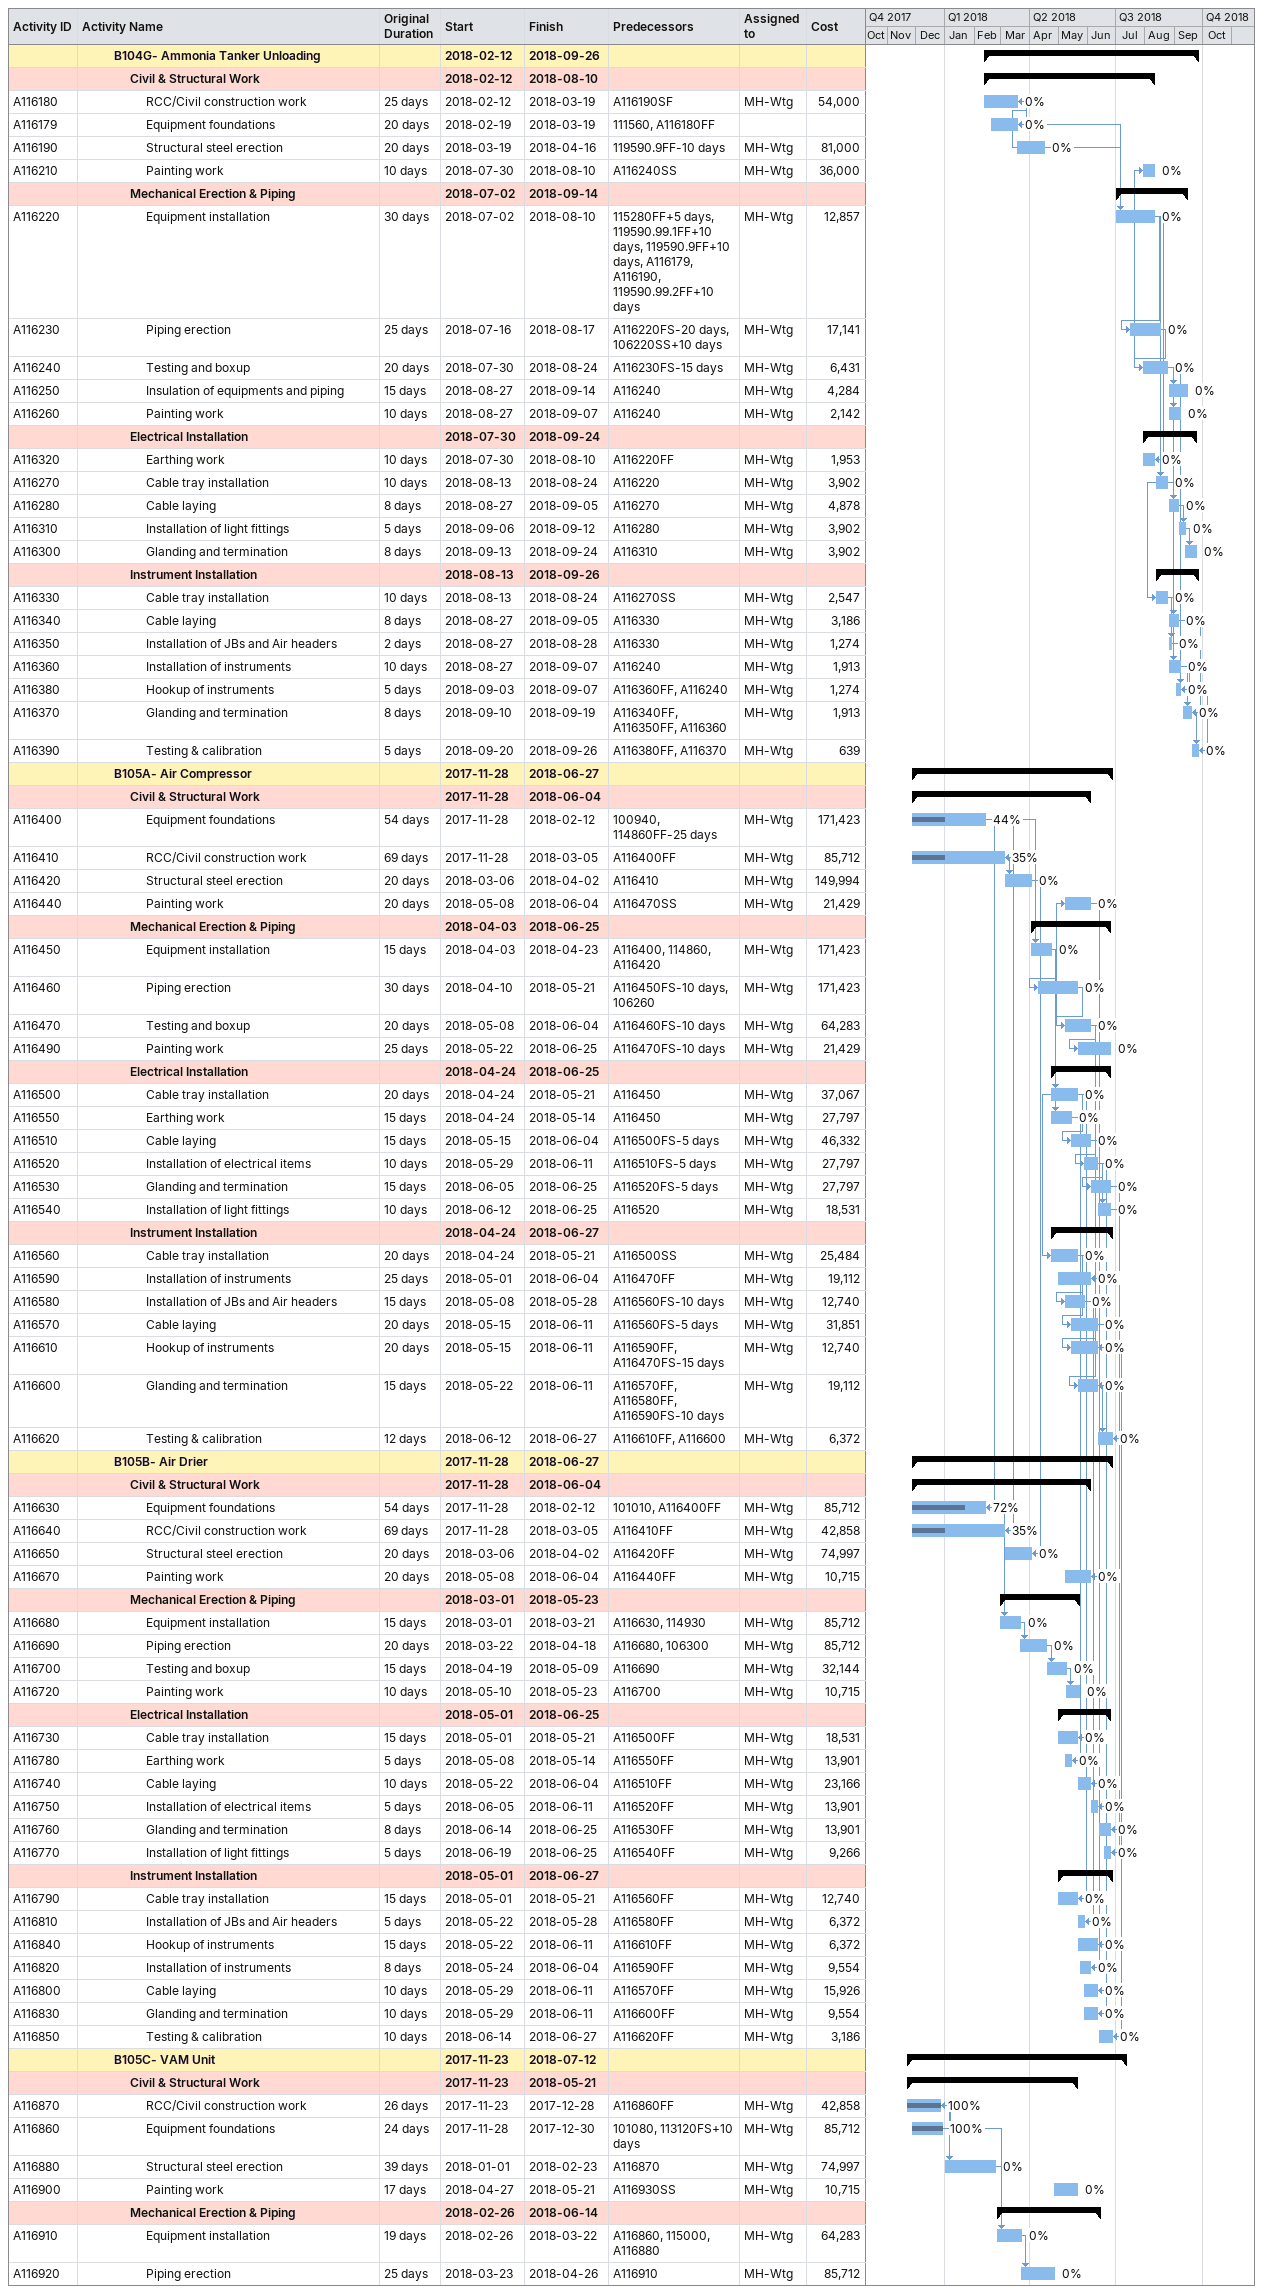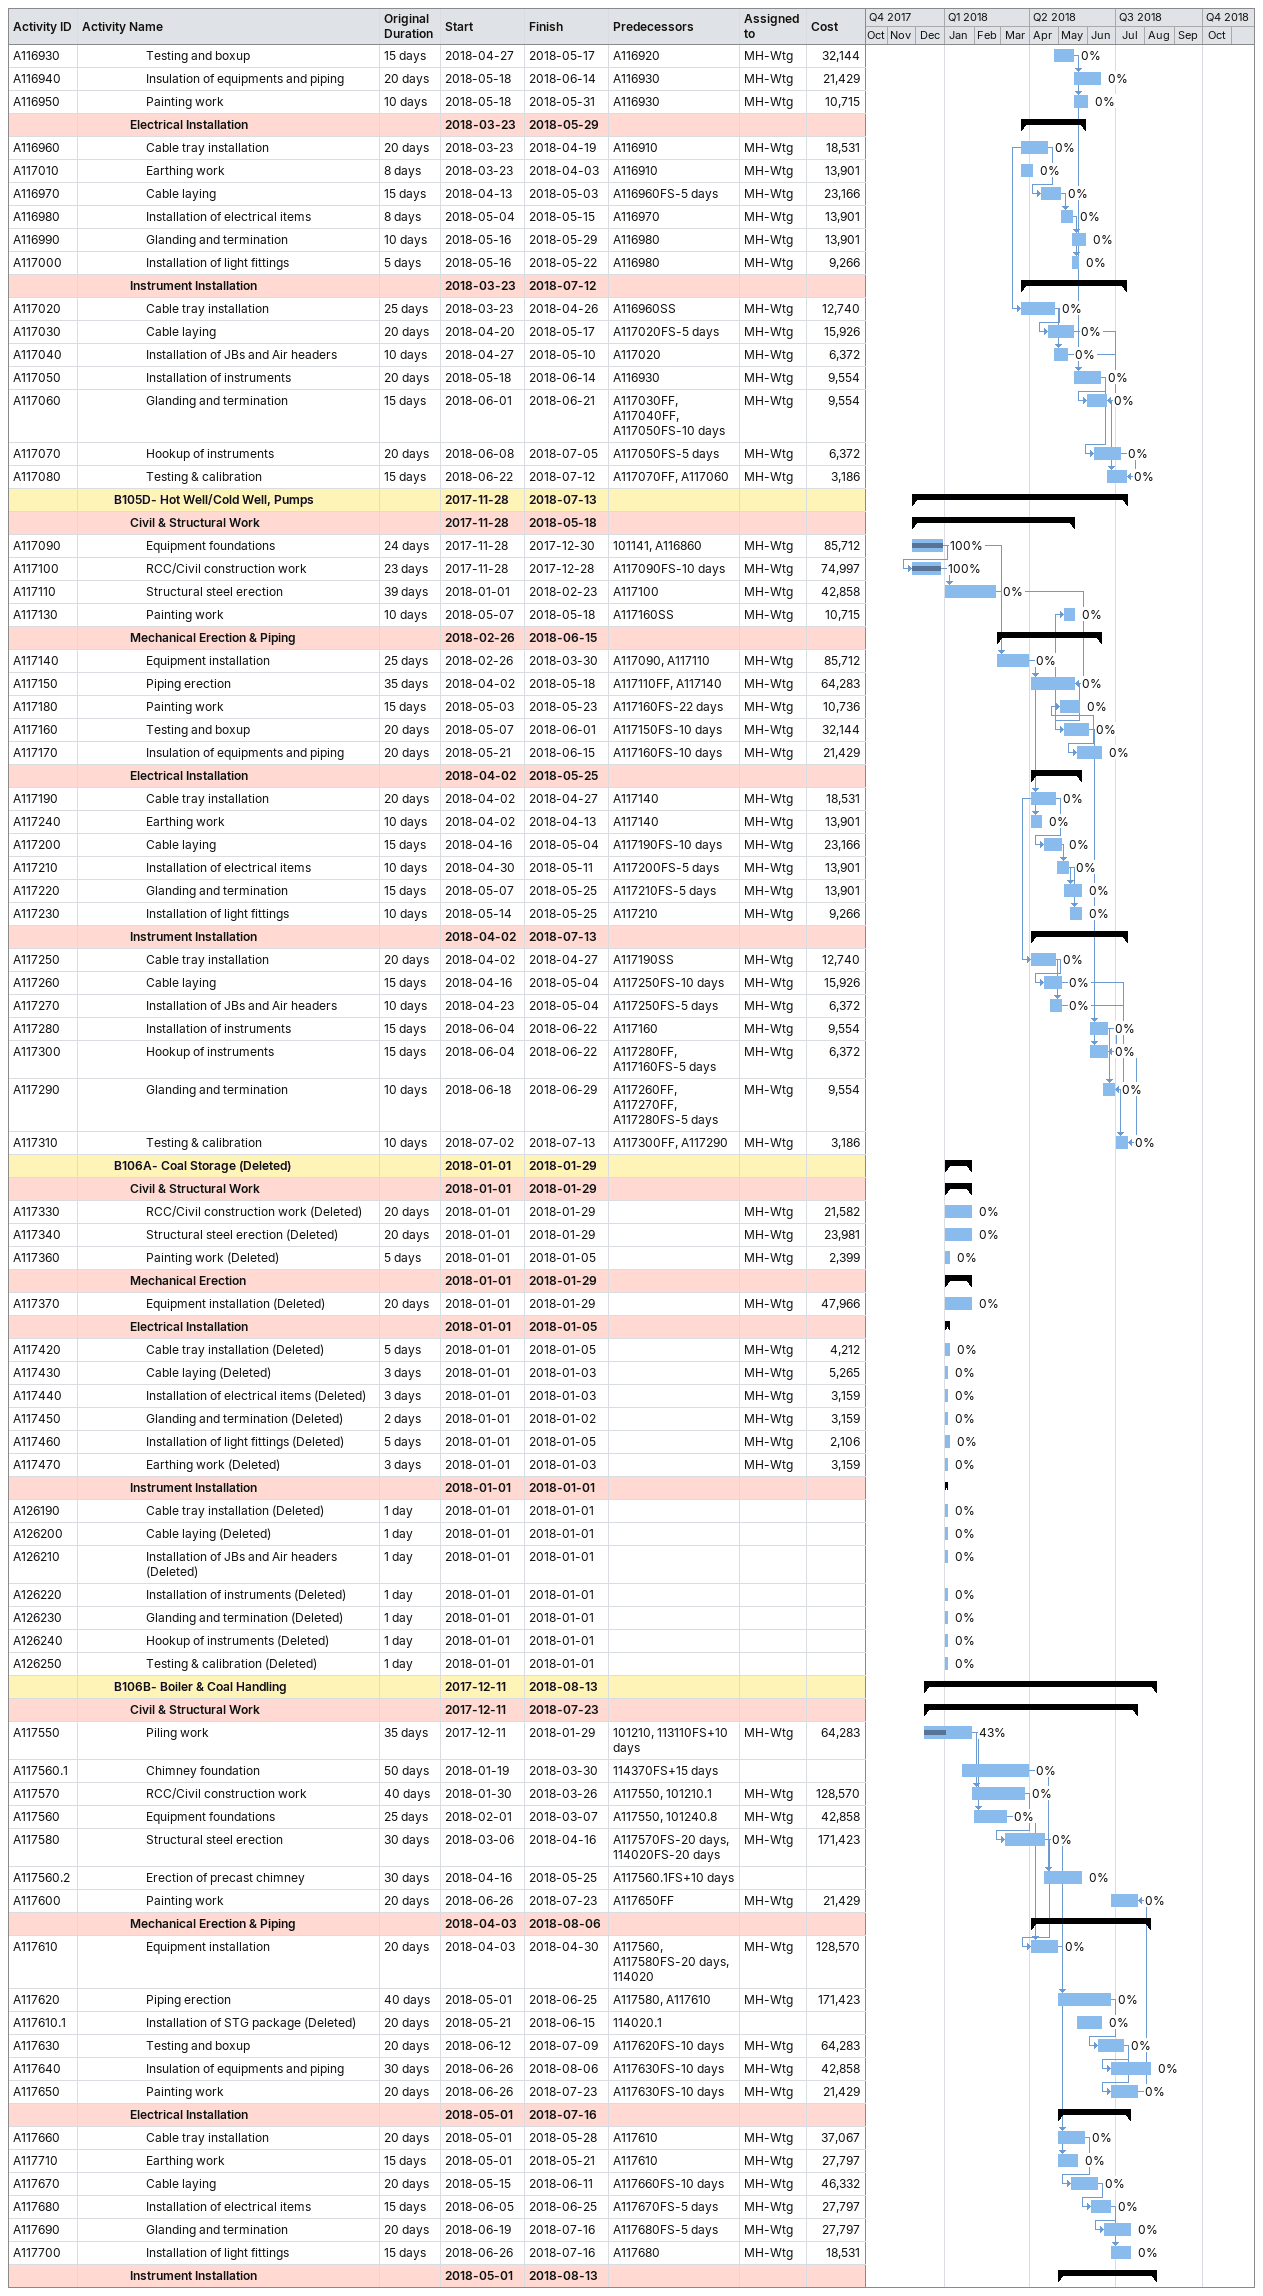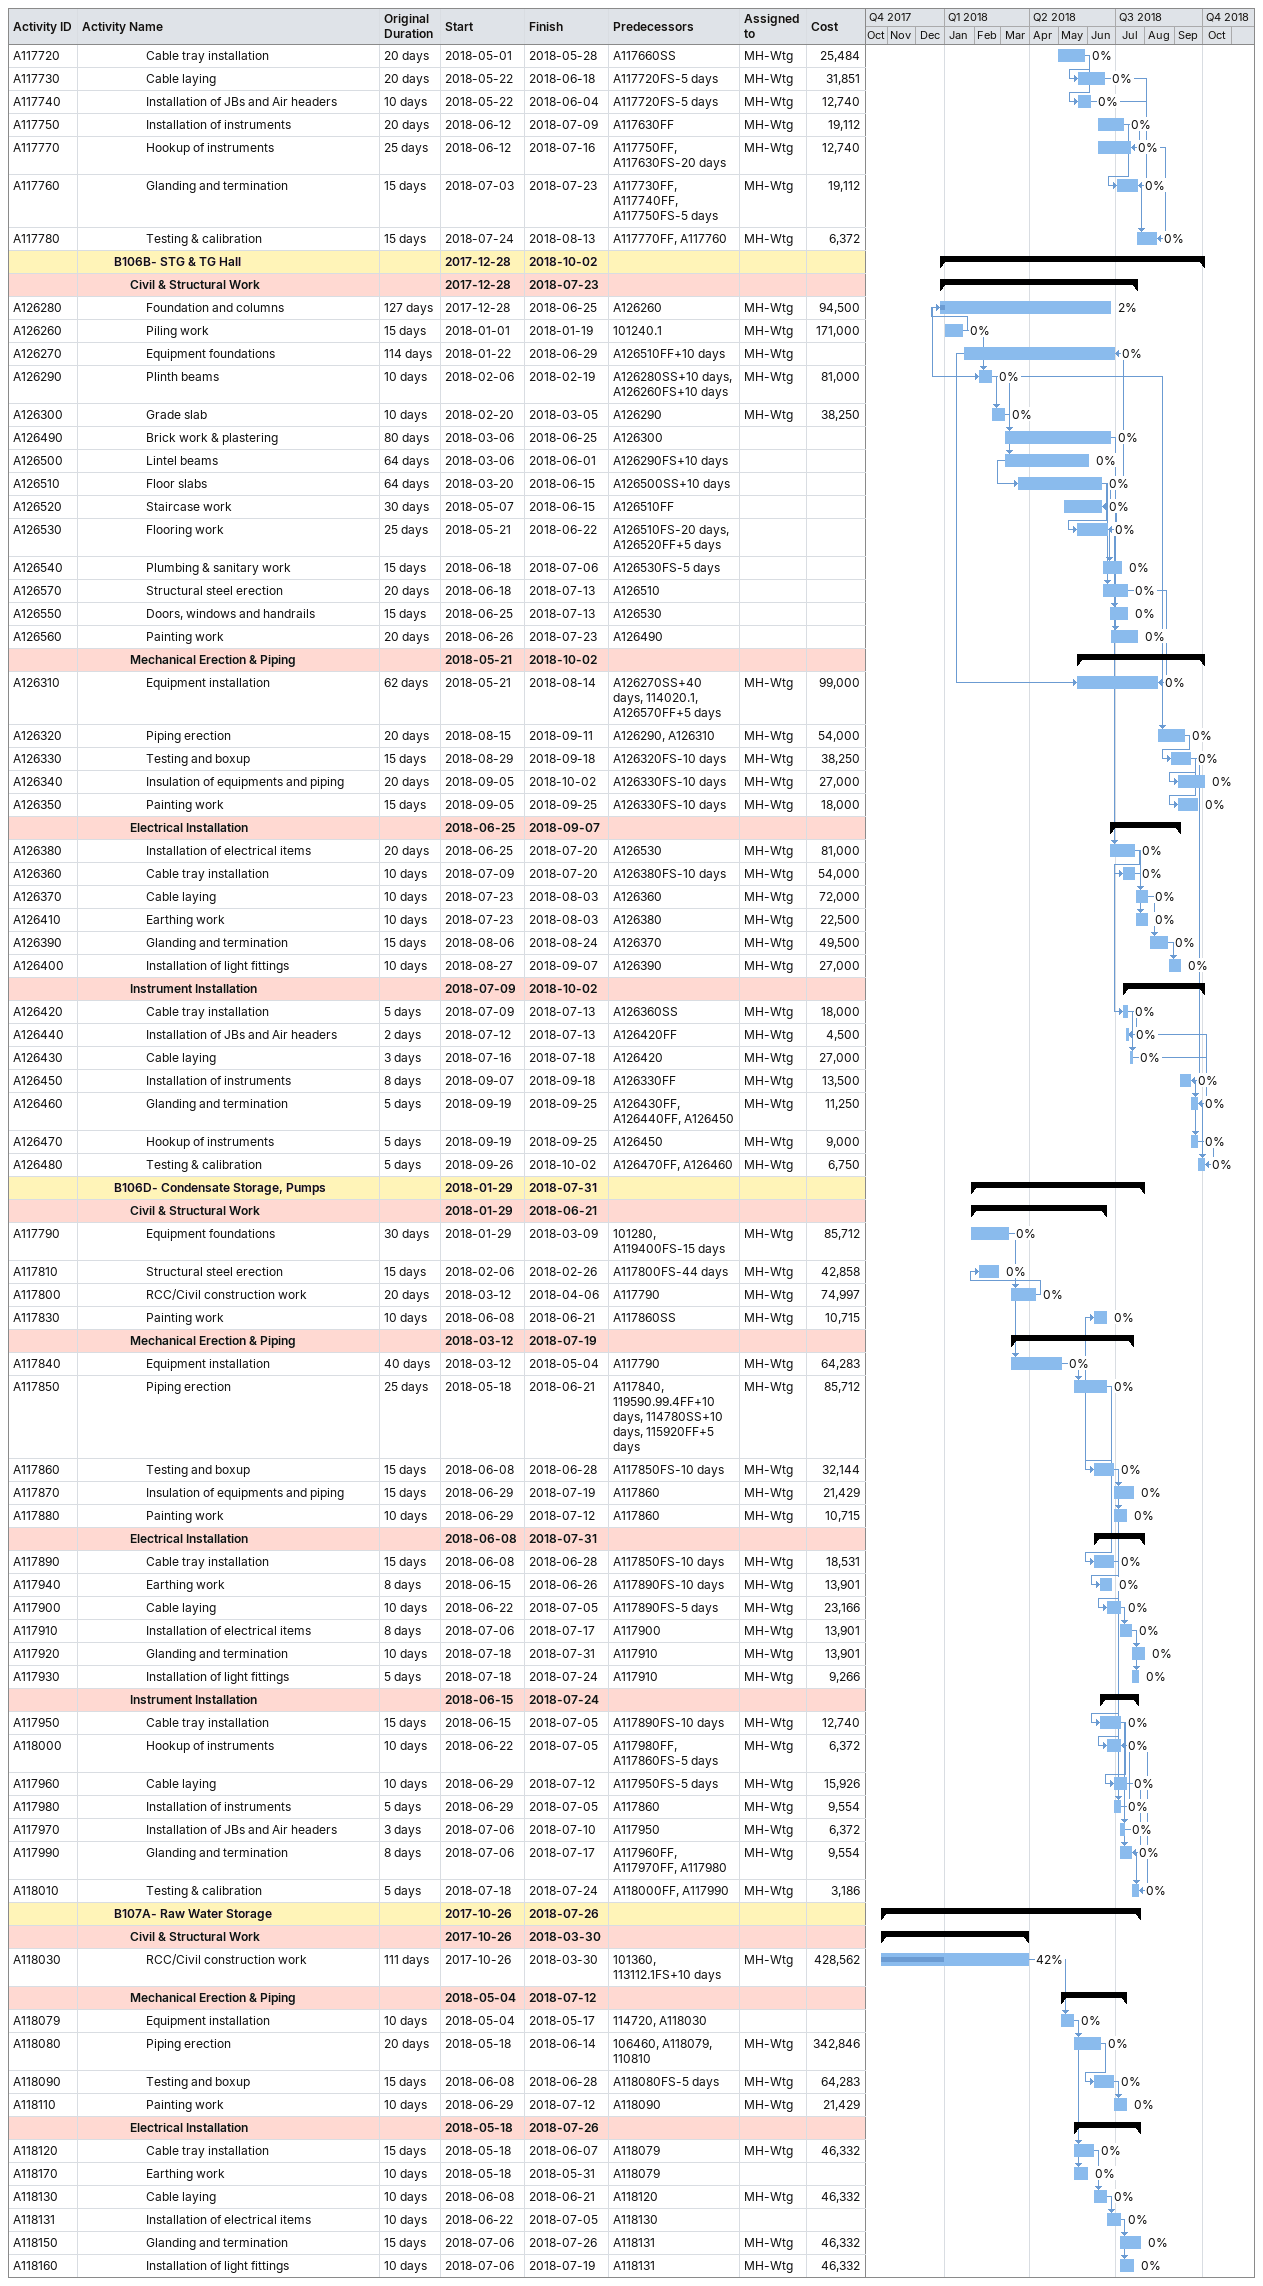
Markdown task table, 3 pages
| ID | Level | Task | Original duration | Start | Finish | Predecessors | Resources | % complete | Cost |
|---|---|---|---|---|---|---|---|---|---|
|  | 3 | **B104G- Ammonia Tanker Unloading** |  | 2018-02-12 | 2018-09-26 |  |  |  |  |
|  | 4 | **Civil & Structural Work** |  | 2018-02-12 | 2018-08-10 |  |  |  |  |
| A116180 | 5 | RCC/Civil construction work | 25d | 2018-02-12 | 2018-03-19 | A116190SF | MH-Wtg | 0 | 54000 |
| A116179 | 5 | Equipment foundations | 20d | 2018-02-19 | 2018-03-19 | 111560, A116180FF |  | 0 |  |
| A116190 | 5 | Structural steel erection | 20d | 2018-03-19 | 2018-04-16 | 119590.9FF-10d | MH-Wtg | 0 | 81000 |
| A116210 | 5 | Painting work | 10d | 2018-07-30 | 2018-08-10 | A116240SS | MH-Wtg | 0 | 36000 |
|  | 4 | **Mechanical Erection & Piping** |  | 2018-07-02 | 2018-09-14 |  |  |  |  |
| A116220 | 5 | Equipment installation | 30d | 2018-07-02 | 2018-08-10 | 115280FF+5d, 119590.99.1FF+10d, 119590.9FF+10d, A116179, A116190, 119590.99.2FF+10d | MH-Wtg | 0 | 12857 |
| A116230 | 5 | Piping erection | 25d | 2018-07-16 | 2018-08-17 | A116220FS-20d, 106220SS+10d | MH-Wtg | 0 | 17141 |
| A116240 | 5 | Testing and boxup | 20d | 2018-07-30 | 2018-08-24 | A116230FS-15d | MH-Wtg | 0 | 6431 |
| A116250 | 5 | Insulation of equipments and piping | 15d | 2018-08-27 | 2018-09-14 | A116240 | MH-Wtg | 0 | 4284 |
| A116260 | 5 | Painting work | 10d | 2018-08-27 | 2018-09-07 | A116240 | MH-Wtg | 0 | 2142 |
|  | 4 | **Electrical Installation** |  | 2018-07-30 | 2018-09-24 |  |  |  |  |
| A116320 | 5 | Earthing work | 10d | 2018-07-30 | 2018-08-10 | A116220FF | MH-Wtg | 0 | 1953 |
| A116270 | 5 | Cable tray installation | 10d | 2018-08-13 | 2018-08-24 | A116220 | MH-Wtg | 0 | 3902 |
| A116280 | 5 | Cable laying | 8d | 2018-08-27 | 2018-09-05 | A116270 | MH-Wtg | 0 | 4878 |
| A116310 | 5 | Installation of light fittings | 5d | 2018-09-06 | 2018-09-12 | A116280 | MH-Wtg | 0 | 3902 |
| A116300 | 5 | Glanding and termination | 8d | 2018-09-13 | 2018-09-24 | A116310 | MH-Wtg | 0 | 3902 |
|  | 4 | **Instrument Installation** |  | 2018-08-13 | 2018-09-26 |  |  |  |  |
| A116330 | 5 | Cable tray installation | 10d | 2018-08-13 | 2018-08-24 | A116270SS | MH-Wtg | 0 | 2547 |
| A116340 | 5 | Cable laying | 8d | 2018-08-27 | 2018-09-05 | A116330 | MH-Wtg | 0 | 3186 |
| A116350 | 5 | Installation of JBs and Air headers | 2d | 2018-08-27 | 2018-08-28 | A116330 | MH-Wtg | 0 | 1274 |
| A116360 | 5 | Installation of instruments | 10d | 2018-08-27 | 2018-09-07 | A116240 | MH-Wtg | 0 | 1913 |
| A116380 | 5 | Hookup of instruments | 5d | 2018-09-03 | 2018-09-07 | A116360FF, A116240 | MH-Wtg | 0 | 1274 |
| A116370 | 5 | Glanding and termination | 8d | 2018-09-10 | 2018-09-19 | A116340FF, A116350FF, A116360 | MH-Wtg | 0 | 1913 |
| A116390 | 5 | Testing & calibration | 5d | 2018-09-20 | 2018-09-26 | A116380FF, A116370 | MH-Wtg | 0 | 639 |
|  | 3 | **B105A- Air Compressor** |  | 2017-11-28 | 2018-06-27 |  |  |  |  |
|  | 4 | **Civil & Structural Work** |  | 2017-11-28 | 2018-06-04 |  |  |  |  |
| A116400 | 5 | Equipment foundations | 54d | 2017-11-28 | 2018-02-12 | 100940, 114860FF-25d | MH-Wtg | 44 | 171423 |
| A116410 | 5 | RCC/Civil construction work | 69d | 2017-11-28 | 2018-03-05 | A116400FF | MH-Wtg | 35 | 85712 |
| A116420 | 5 | Structural steel erection | 20d | 2018-03-06 | 2018-04-02 | A116410 | MH-Wtg | 0 | 149994 |
| A116440 | 5 | Painting work | 20d | 2018-05-08 | 2018-06-04 | A116470SS | MH-Wtg | 0 | 21429 |
|  | 4 | **Mechanical Erection & Piping** |  | 2018-04-03 | 2018-06-25 |  |  |  |  |
| A116450 | 5 | Equipment installation | 15d | 2018-04-03 | 2018-04-23 | A116400, 114860, A116420 | MH-Wtg | 0 | 171423 |
| A116460 | 5 | Piping erection | 30d | 2018-04-10 | 2018-05-21 | A116450FS-10d, 106260 | MH-Wtg | 0 | 171423 |
| A116470 | 5 | Testing and boxup | 20d | 2018-05-08 | 2018-06-04 | A116460FS-10d | MH-Wtg | 0 | 64283 |
| A116490 | 5 | Painting work | 25d | 2018-05-22 | 2018-06-25 | A116470FS-10d | MH-Wtg | 0 | 21429 |
|  | 4 | **Electrical Installation** |  | 2018-04-24 | 2018-06-25 |  |  |  |  |
| A116500 | 5 | Cable tray installation | 20d | 2018-04-24 | 2018-05-21 | A116450 | MH-Wtg | 0 | 37067 |
| A116550 | 5 | Earthing work | 15d | 2018-04-24 | 2018-05-14 | A116450 | MH-Wtg | 0 | 27797 |
| A116510 | 5 | Cable laying | 15d | 2018-05-15 | 2018-06-04 | A116500FS-5d | MH-Wtg | 0 | 46332 |
| A116520 | 5 | Installation of electrical items | 10d | 2018-05-29 | 2018-06-11 | A116510FS-5d | MH-Wtg | 0 | 27797 |
| A116530 | 5 | Glanding and termination | 15d | 2018-06-05 | 2018-06-25 | A116520FS-5d | MH-Wtg | 0 | 27797 |
| A116540 | 5 | Installation of light fittings | 10d | 2018-06-12 | 2018-06-25 | A116520 | MH-Wtg | 0 | 18531 |
|  | 4 | **Instrument Installation** |  | 2018-04-24 | 2018-06-27 |  |  |  |  |
| A116560 | 5 | Cable tray installation | 20d | 2018-04-24 | 2018-05-21 | A116500SS | MH-Wtg | 0 | 25484 |
| A116590 | 5 | Installation of instruments | 25d | 2018-05-01 | 2018-06-04 | A116470FF | MH-Wtg | 0 | 19112 |
| A116580 | 5 | Installation of JBs and Air headers | 15d | 2018-05-08 | 2018-05-28 | A116560FS-10d | MH-Wtg | 0 | 12740 |
| A116570 | 5 | Cable laying | 20d | 2018-05-15 | 2018-06-11 | A116560FS-5d | MH-Wtg | 0 | 31851 |
| A116610 | 5 | Hookup of instruments | 20d | 2018-05-15 | 2018-06-11 | A116590FF, A116470FS-15d | MH-Wtg | 0 | 12740 |
| A116600 | 5 | Glanding and termination | 15d | 2018-05-22 | 2018-06-11 | A116570FF, A116580FF, A116590FS-10d | MH-Wtg | 0 | 19112 |
| A116620 | 5 | Testing & calibration | 12d | 2018-06-12 | 2018-06-27 | A116610FF, A116600 | MH-Wtg | 0 | 6372 |
|  | 3 | **B105B- Air Drier** |  | 2017-11-28 | 2018-06-27 |  |  |  |  |
|  | 4 | **Civil & Structural Work** |  | 2017-11-28 | 2018-06-04 |  |  |  |  |
| A116630 | 5 | Equipment foundations | 54d | 2017-11-28 | 2018-02-12 | 101010, A116400FF | MH-Wtg | 72 | 85712 |
| A116640 | 5 | RCC/Civil construction work | 69d | 2017-11-28 | 2018-03-05 | A116410FF | MH-Wtg | 35 | 42858 |
| A116650 | 5 | Structural steel erection | 20d | 2018-03-06 | 2018-04-02 | A116420FF | MH-Wtg | 0 | 74997 |
| A116670 | 5 | Painting work | 20d | 2018-05-08 | 2018-06-04 | A116440FF | MH-Wtg | 0 | 10715 |
|  | 4 | **Mechanical Erection & Piping** |  | 2018-03-01 | 2018-05-23 |  |  |  |  |
| A116680 | 5 | Equipment installation | 15d | 2018-03-01 | 2018-03-21 | A116630, 114930 | MH-Wtg | 0 | 85712 |
| A116690 | 5 | Piping erection | 20d | 2018-03-22 | 2018-04-18 | A116680, 106300 | MH-Wtg | 0 | 85712 |
| A116700 | 5 | Testing and boxup | 15d | 2018-04-19 | 2018-05-09 | A116690 | MH-Wtg | 0 | 32144 |
| A116720 | 5 | Painting work | 10d | 2018-05-10 | 2018-05-23 | A116700 | MH-Wtg | 0 | 10715 |
|  | 4 | **Electrical Installation** |  | 2018-05-01 | 2018-06-25 |  |  |  |  |
| A116730 | 5 | Cable tray installation | 15d | 2018-05-01 | 2018-05-21 | A116500FF | MH-Wtg | 0 | 18531 |
| A116780 | 5 | Earthing work | 5d | 2018-05-08 | 2018-05-14 | A116550FF | MH-Wtg | 0 | 13901 |
| A116740 | 5 | Cable laying | 10d | 2018-05-22 | 2018-06-04 | A116510FF | MH-Wtg | 0 | 23166 |
| A116750 | 5 | Installation of electrical items | 5d | 2018-06-05 | 2018-06-11 | A116520FF | MH-Wtg | 0 | 13901 |
| A116760 | 5 | Glanding and termination | 8d | 2018-06-14 | 2018-06-25 | A116530FF | MH-Wtg | 0 | 13901 |
| A116770 | 5 | Installation of light fittings | 5d | 2018-06-19 | 2018-06-25 | A116540FF | MH-Wtg | 0 | 9266 |
|  | 4 | **Instrument Installation** |  | 2018-05-01 | 2018-06-27 |  |  |  |  |
| A116790 | 5 | Cable tray installation | 15d | 2018-05-01 | 2018-05-21 | A116560FF | MH-Wtg | 0 | 12740 |
| A116810 | 5 | Installation of JBs and Air headers | 5d | 2018-05-22 | 2018-05-28 | A116580FF | MH-Wtg | 0 | 6372 |
| A116840 | 5 | Hookup of instruments | 15d | 2018-05-22 | 2018-06-11 | A116610FF | MH-Wtg | 0 | 6372 |
| A116820 | 5 | Installation of instruments | 8d | 2018-05-24 | 2018-06-04 | A116590FF | MH-Wtg | 0 | 9554 |
| A116800 | 5 | Cable laying | 10d | 2018-05-29 | 2018-06-11 | A116570FF | MH-Wtg | 0 | 15926 |
| A116830 | 5 | Glanding and termination | 10d | 2018-05-29 | 2018-06-11 | A116600FF | MH-Wtg | 0 | 9554 |
| A116850 | 5 | Testing & calibration | 10d | 2018-06-14 | 2018-06-27 | A116620FF | MH-Wtg | 0 | 3186 |
|  | 3 | **B105C- VAM Unit** |  | 2017-11-23 | 2018-07-12 |  |  |  |  |
|  | 4 | **Civil & Structural Work** |  | 2017-11-23 | 2018-05-21 |  |  |  |  |
| A116870 | 5 | RCC/Civil construction work | 26d | 2017-11-23 | 2017-12-28 | A116860FF | MH-Wtg | 100 | 42858 |
| A116860 | 5 | Equipment foundations | 24d | 2017-11-28 | 2017-12-30 | 101080, 113120FS+10d | MH-Wtg | 100 | 85712 |
| A116880 | 5 | Structural steel erection | 39d | 2018-01-01 | 2018-02-23 | A116870 | MH-Wtg | 0 | 74997 |
| A116900 | 5 | Painting work | 17d | 2018-04-27 | 2018-05-21 | A116930SS | MH-Wtg | 0 | 10715 |
|  | 4 | **Mechanical Erection & Piping** |  | 2018-02-26 | 2018-06-14 |  |  |  |  |
| A116910 | 5 | Equipment installation | 19d | 2018-02-26 | 2018-03-22 | A116860, 115000, A116880 | MH-Wtg | 0 | 64283 |
| A116920 | 5 | Piping erection | 25d | 2018-03-23 | 2018-04-26 | A116910 | MH-Wtg | 0 | 85712 |
| A116930 | 5 | Testing and boxup | 15d | 2018-04-27 | 2018-05-17 | A116920 | MH-Wtg | 0 | 32144 |
| A116940 | 5 | Insulation of equipments and piping | 20d | 2018-05-18 | 2018-06-14 | A116930 | MH-Wtg | 0 | 21429 |
| A116950 | 5 | Painting work | 10d | 2018-05-18 | 2018-05-31 | A116930 | MH-Wtg | 0 | 10715 |
|  | 4 | **Electrical Installation** |  | 2018-03-23 | 2018-05-29 |  |  |  |  |
| A116960 | 5 | Cable tray installation | 20d | 2018-03-23 | 2018-04-19 | A116910 | MH-Wtg | 0 | 18531 |
| A117010 | 5 | Earthing work | 8d | 2018-03-23 | 2018-04-03 | A116910 | MH-Wtg | 0 | 13901 |
| A116970 | 5 | Cable laying | 15d | 2018-04-13 | 2018-05-03 | A116960FS-5d | MH-Wtg | 0 | 23166 |
| A116980 | 5 | Installation of electrical items | 8d | 2018-05-04 | 2018-05-15 | A116970 | MH-Wtg | 0 | 13901 |
| A116990 | 5 | Glanding and termination | 10d | 2018-05-16 | 2018-05-29 | A116980 | MH-Wtg | 0 | 13901 |
| A117000 | 5 | Installation of light fittings | 5d | 2018-05-16 | 2018-05-22 | A116980 | MH-Wtg | 0 | 9266 |
|  | 4 | **Instrument Installation** |  | 2018-03-23 | 2018-07-12 |  |  |  |  |
| A117020 | 5 | Cable tray installation | 25d | 2018-03-23 | 2018-04-26 | A116960SS | MH-Wtg | 0 | 12740 |
| A117030 | 5 | Cable laying | 20d | 2018-04-20 | 2018-05-17 | A117020FS-5d | MH-Wtg | 0 | 15926 |
| A117040 | 5 | Installation of JBs and Air headers | 10d | 2018-04-27 | 2018-05-10 | A117020 | MH-Wtg | 0 | 6372 |
| A117050 | 5 | Installation of instruments | 20d | 2018-05-18 | 2018-06-14 | A116930 | MH-Wtg | 0 | 9554 |
| A117060 | 5 | Glanding and termination | 15d | 2018-06-01 | 2018-06-21 | A117030FF, A117040FF, A117050FS-10d | MH-Wtg | 0 | 9554 |
| A117070 | 5 | Hookup of instruments | 20d | 2018-06-08 | 2018-07-05 | A117050FS-5d | MH-Wtg | 0 | 6372 |
| A117080 | 5 | Testing & calibration | 15d | 2018-06-22 | 2018-07-12 | A117070FF, A117060 | MH-Wtg | 0 | 3186 |
|  | 3 | **B105D- Hot Well/Cold Well, Pumps** |  | 2017-11-28 | 2018-07-13 |  |  |  |  |
|  | 4 | **Civil & Structural Work** |  | 2017-11-28 | 2018-05-18 |  |  |  |  |
| A117090 | 5 | Equipment foundations | 24d | 2017-11-28 | 2017-12-30 | 101141, A116860 | MH-Wtg | 100 | 85712 |
| A117100 | 5 | RCC/Civil construction work | 23d | 2017-11-28 | 2017-12-28 | A117090FS-10d | MH-Wtg | 100 | 74997 |
| A117110 | 5 | Structural steel erection | 39d | 2018-01-01 | 2018-02-23 | A117100 | MH-Wtg | 0 | 42858 |
| A117130 | 5 | Painting work | 10d | 2018-05-07 | 2018-05-18 | A117160SS | MH-Wtg | 0 | 10715 |
|  | 4 | **Mechanical Erection & Piping** |  | 2018-02-26 | 2018-06-15 |  |  |  |  |
| A117140 | 5 | Equipment installation | 25d | 2018-02-26 | 2018-03-30 | A117090, A117110 | MH-Wtg | 0 | 85712 |
| A117150 | 5 | Piping erection | 35d | 2018-04-02 | 2018-05-18 | A117110FF, A117140 | MH-Wtg | 0 | 64283 |
| A117180 | 5 | Painting work | 15d | 2018-05-03 | 2018-05-23 | A117160FS-22d | MH-Wtg | 0 | 10736 |
| A117160 | 5 | Testing and boxup | 20d | 2018-05-07 | 2018-06-01 | A117150FS-10d | MH-Wtg | 0 | 32144 |
| A117170 | 5 | Insulation of equipments and piping | 20d | 2018-05-21 | 2018-06-15 | A117160FS-10d | MH-Wtg | 0 | 21429 |
|  | 4 | **Electrical Installation** |  | 2018-04-02 | 2018-05-25 |  |  |  |  |
| A117190 | 5 | Cable tray installation | 20d | 2018-04-02 | 2018-04-27 | A117140 | MH-Wtg | 0 | 18531 |
| A117240 | 5 | Earthing work | 10d | 2018-04-02 | 2018-04-13 | A117140 | MH-Wtg | 0 | 13901 |
| A117200 | 5 | Cable laying | 15d | 2018-04-16 | 2018-05-04 | A117190FS-10d | MH-Wtg | 0 | 23166 |
| A117210 | 5 | Installation of electrical items | 10d | 2018-04-30 | 2018-05-11 | A117200FS-5d | MH-Wtg | 0 | 13901 |
| A117220 | 5 | Glanding and termination | 15d | 2018-05-07 | 2018-05-25 | A117210FS-5d | MH-Wtg | 0 | 13901 |
| A117230 | 5 | Installation of light fittings | 10d | 2018-05-14 | 2018-05-25 | A117210 | MH-Wtg | 0 | 9266 |
|  | 4 | **Instrument Installation** |  | 2018-04-02 | 2018-07-13 |  |  |  |  |
| A117250 | 5 | Cable tray installation | 20d | 2018-04-02 | 2018-04-27 | A117190SS | MH-Wtg | 0 | 12740 |
| A117260 | 5 | Cable laying | 15d | 2018-04-16 | 2018-05-04 | A117250FS-10d | MH-Wtg | 0 | 15926 |
| A117270 | 5 | Installation of JBs and Air headers | 10d | 2018-04-23 | 2018-05-04 | A117250FS-5d | MH-Wtg | 0 | 6372 |
| A117280 | 5 | Installation of instruments | 15d | 2018-06-04 | 2018-06-22 | A117160 | MH-Wtg | 0 | 9554 |
| A117300 | 5 | Hookup of instruments | 15d | 2018-06-04 | 2018-06-22 | A117280FF, A117160FS-5d | MH-Wtg | 0 | 6372 |
| A117290 | 5 | Glanding and termination | 10d | 2018-06-18 | 2018-06-29 | A117260FF, A117270FF, A117280FS-5d | MH-Wtg | 0 | 9554 |
| A117310 | 5 | Testing & calibration | 10d | 2018-07-02 | 2018-07-13 | A117300FF, A117290 | MH-Wtg | 0 | 3186 |
|  | 3 | **B106A- Coal Storage (Deleted)** |  | 2018-01-01 | 2018-01-29 |  |  |  |  |
|  | 4 | **Civil & Structural Work** |  | 2018-01-01 | 2018-01-29 |  |  |  |  |
| A117330 | 5 | RCC/Civil construction work (Deleted) | 20d | 2018-01-01 | 2018-01-29 |  | MH-Wtg | 0 | 21582 |
| A117340 | 5 | Structural steel erection (Deleted) | 20d | 2018-01-01 | 2018-01-29 |  | MH-Wtg | 0 | 23981 |
| A117360 | 5 | Painting work (Deleted) | 5d | 2018-01-01 | 2018-01-05 |  | MH-Wtg | 0 | 2399 |
|  | 4 | **Mechanical Erection** |  | 2018-01-01 | 2018-01-29 |  |  |  |  |
| A117370 | 5 | Equipment installation (Deleted) | 20d | 2018-01-01 | 2018-01-29 |  | MH-Wtg | 0 | 47966 |
|  | 4 | **Electrical Installation** |  | 2018-01-01 | 2018-01-05 |  |  |  |  |
| A117420 | 5 | Cable tray installation (Deleted) | 5d | 2018-01-01 | 2018-01-05 |  | MH-Wtg | 0 | 4212 |
| A117430 | 5 | Cable laying (Deleted) | 3d | 2018-01-01 | 2018-01-03 |  | MH-Wtg | 0 | 5265 |
| A117440 | 5 | Installation of electrical items (Deleted) | 3d | 2018-01-01 | 2018-01-03 |  | MH-Wtg | 0 | 3159 |
| A117450 | 5 | Glanding and termination (Deleted) | 2d | 2018-01-01 | 2018-01-02 |  | MH-Wtg | 0 | 3159 |
| A117460 | 5 | Installation of light fittings (Deleted) | 5d | 2018-01-01 | 2018-01-05 |  | MH-Wtg | 0 | 2106 |
| A117470 | 5 | Earthing work (Deleted) | 3d | 2018-01-01 | 2018-01-03 |  | MH-Wtg | 0 | 3159 |
|  | 4 | **Instrument Installation** |  | 2018-01-01 | 2018-01-01 |  |  |  |  |
| A126190 | 5 | Cable tray installation (Deleted) | 1d | 2018-01-01 | 2018-01-01 |  |  | 0 |  |
| A126200 | 5 | Cable laying (Deleted) | 1d | 2018-01-01 | 2018-01-01 |  |  | 0 |  |
| A126210 | 5 | Installation of JBs and Air headers (Deleted) | 1d | 2018-01-01 | 2018-01-01 |  |  | 0 |  |
| A126220 | 5 | Installation of instruments (Deleted) | 1d | 2018-01-01 | 2018-01-01 |  |  | 0 |  |
| A126230 | 5 | Glanding and termination (Deleted) | 1d | 2018-01-01 | 2018-01-01 |  |  | 0 |  |
| A126240 | 5 | Hookup of instruments (Deleted) | 1d | 2018-01-01 | 2018-01-01 |  |  | 0 |  |
| A126250 | 5 | Testing & calibration (Deleted) | 1d | 2018-01-01 | 2018-01-01 |  |  | 0 |  |
|  | 3 | **B106B- Boiler & Coal Handling** |  | 2017-12-11 | 2018-08-13 |  |  |  |  |
|  | 4 | **Civil & Structural Work** |  | 2017-12-11 | 2018-07-23 |  |  |  |  |
| A117550 | 5 | Piling work | 35d | 2017-12-11 | 2018-01-29 | 101210, 113110FS+10d | MH-Wtg | 43 | 64283 |
| A117560.1 | 5 | Chimney foundation | 50d | 2018-01-19 | 2018-03-30 | 114370FS+15d |  | 0 |  |
| A117570 | 5 | RCC/Civil construction work | 40d | 2018-01-30 | 2018-03-26 | A117550, 101210.1 | MH-Wtg | 0 | 128570 |
| A117560 | 5 | Equipment foundations | 25d | 2018-02-01 | 2018-03-07 | A117550, 101240.8 | MH-Wtg | 0 | 42858 |
| A117580 | 5 | Structural steel erection | 30d | 2018-03-06 | 2018-04-16 | A117570FS-20d, 114020FS-20d | MH-Wtg | 0 | 171423 |
| A117560.2 | 5 | Erection of precast chimney | 30d | 2018-04-16 | 2018-05-25 | A117560.1FS+10d |  | 0 |  |
| A117600 | 5 | Painting work | 20d | 2018-06-26 | 2018-07-23 | A117650FF | MH-Wtg | 0 | 21429 |
|  | 4 | **Mechanical Erection & Piping** |  | 2018-04-03 | 2018-08-06 |  |  |  |  |
| A117610 | 5 | Equipment installation | 20d | 2018-04-03 | 2018-04-30 | A117560, A117580FS-20d, 114020 | MH-Wtg | 0 | 128570 |
| A117620 | 5 | Piping erection | 40d | 2018-05-01 | 2018-06-25 | A117580, A117610 | MH-Wtg | 0 | 171423 |
| A117610.1 | 5 | Installation of STG package (Deleted) | 20d | 2018-05-21 | 2018-06-15 | 114020.1 |  | 0 |  |
| A117630 | 5 | Testing and boxup | 20d | 2018-06-12 | 2018-07-09 | A117620FS-10d | MH-Wtg | 0 | 64283 |
| A117640 | 5 | Insulation of equipments and piping | 30d | 2018-06-26 | 2018-08-06 | A117630FS-10d | MH-Wtg | 0 | 42858 |
| A117650 | 5 | Painting work | 20d | 2018-06-26 | 2018-07-23 | A117630FS-10d | MH-Wtg | 0 | 21429 |
|  | 4 | **Electrical Installation** |  | 2018-05-01 | 2018-07-16 |  |  |  |  |
| A117660 | 5 | Cable tray installation | 20d | 2018-05-01 | 2018-05-28 | A117610 | MH-Wtg | 0 | 37067 |
| A117710 | 5 | Earthing work | 15d | 2018-05-01 | 2018-05-21 | A117610 | MH-Wtg | 0 | 27797 |
| A117670 | 5 | Cable laying | 20d | 2018-05-15 | 2018-06-11 | A117660FS-10d | MH-Wtg | 0 | 46332 |
| A117680 | 5 | Installation of electrical items | 15d | 2018-06-05 | 2018-06-25 | A117670FS-5d | MH-Wtg | 0 | 27797 |
| A117690 | 5 | Glanding and termination | 20d | 2018-06-19 | 2018-07-16 | A117680FS-5d | MH-Wtg | 0 | 27797 |
| A117700 | 5 | Installation of light fittings | 15d | 2018-06-26 | 2018-07-16 | A117680 | MH-Wtg | 0 | 18531 |
|  | 4 | **Instrument Installation** |  | 2018-05-01 | 2018-08-13 |  |  |  |  |
| A117720 | 5 | Cable tray installation | 20d | 2018-05-01 | 2018-05-28 | A117660SS | MH-Wtg | 0 | 25484 |
| A117730 | 5 | Cable laying | 20d | 2018-05-22 | 2018-06-18 | A117720FS-5d | MH-Wtg | 0 | 31851 |
| A117740 | 5 | Installation of JBs and Air headers | 10d | 2018-05-22 | 2018-06-04 | A117720FS-5d | MH-Wtg | 0 | 12740 |
| A117750 | 5 | Installation of instruments | 20d | 2018-06-12 | 2018-07-09 | A117630FF | MH-Wtg | 0 | 19112 |
| A117770 | 5 | Hookup of instruments | 25d | 2018-06-12 | 2018-07-16 | A117750FF, A117630FS-20d | MH-Wtg | 0 | 12740 |
| A117760 | 5 | Glanding and termination | 15d | 2018-07-03 | 2018-07-23 | A117730FF, A117740FF, A117750FS-5d | MH-Wtg | 0 | 19112 |
| A117780 | 5 | Testing & calibration | 15d | 2018-07-24 | 2018-08-13 | A117770FF, A117760 | MH-Wtg | 0 | 6372 |
|  | 3 | **B106B- STG & TG Hall** |  | 2017-12-28 | 2018-10-02 |  |  |  |  |
|  | 4 | **Civil & Structural Work** |  | 2017-12-28 | 2018-07-23 |  |  |  |  |
| A126280 | 5 | Foundation and columns | 127d | 2017-12-28 | 2018-06-25 | A126260 | MH-Wtg | 2 | 94500 |
| A126260 | 5 | Piling work | 15d | 2018-01-01 | 2018-01-19 | 101240.1 | MH-Wtg | 0 | 171000 |
| A126270 | 5 | Equipment foundations | 114d | 2018-01-22 | 2018-06-29 | A126510FF+10d | MH-Wtg | 0 |  |
| A126290 | 5 | Plinth beams | 10d | 2018-02-06 | 2018-02-19 | A126280SS+10d, A126260FS+10d | MH-Wtg | 0 | 81000 |
| A126300 | 5 | Grade slab | 10d | 2018-02-20 | 2018-03-05 | A126290 | MH-Wtg | 0 | 38250 |
| A126490 | 5 | Brick work & plastering | 80d | 2018-03-06 | 2018-06-25 | A126300 |  | 0 |  |
| A126500 | 5 | Lintel beams | 64d | 2018-03-06 | 2018-06-01 | A126290FS+10d |  | 0 |  |
| A126510 | 5 | Floor slabs | 64d | 2018-03-20 | 2018-06-15 | A126500SS+10d |  | 0 |  |
| A126520 | 5 | Staircase work | 30d | 2018-05-07 | 2018-06-15 | A126510FF |  | 0 |  |
| A126530 | 5 | Flooring work | 25d | 2018-05-21 | 2018-06-22 | A126510FS-20d, A126520FF+5d |  | 0 |  |
| A126540 | 5 | Plumbing & sanitary work | 15d | 2018-06-18 | 2018-07-06 | A126530FS-5d |  | 0 |  |
| A126570 | 5 | Structural steel erection | 20d | 2018-06-18 | 2018-07-13 | A126510 |  | 0 |  |
| A126550 | 5 | Doors, windows and handrails | 15d | 2018-06-25 | 2018-07-13 | A126530 |  | 0 |  |
| A126560 | 5 | Painting work | 20d | 2018-06-26 | 2018-07-23 | A126490 |  | 0 |  |
|  | 4 | **Mechanical Erection & Piping** |  | 2018-05-21 | 2018-10-02 |  |  |  |  |
| A126310 | 5 | Equipment installation | 62d | 2018-05-21 | 2018-08-14 | A126270SS+40d, 114020.1, A126570FF+5d | MH-Wtg | 0 | 99000 |
| A126320 | 5 | Piping erection | 20d | 2018-08-15 | 2018-09-11 | A126290, A126310 | MH-Wtg | 0 | 54000 |
| A126330 | 5 | Testing and boxup | 15d | 2018-08-29 | 2018-09-18 | A126320FS-10d | MH-Wtg | 0 | 38250 |
| A126340 | 5 | Insulation of equipments and piping | 20d | 2018-09-05 | 2018-10-02 | A126330FS-10d | MH-Wtg | 0 | 27000 |
| A126350 | 5 | Painting work | 15d | 2018-09-05 | 2018-09-25 | A126330FS-10d | MH-Wtg | 0 | 18000 |
|  | 4 | **Electrical Installation** |  | 2018-06-25 | 2018-09-07 |  |  |  |  |
| A126380 | 5 | Installation of electrical items | 20d | 2018-06-25 | 2018-07-20 | A126530 | MH-Wtg | 0 | 81000 |
| A126360 | 5 | Cable tray installation | 10d | 2018-07-09 | 2018-07-20 | A126380FS-10d | MH-Wtg | 0 | 54000 |
| A126370 | 5 | Cable laying | 10d | 2018-07-23 | 2018-08-03 | A126360 | MH-Wtg | 0 | 72000 |
| A126410 | 5 | Earthing work | 10d | 2018-07-23 | 2018-08-03 | A126380 | MH-Wtg | 0 | 22500 |
| A126390 | 5 | Glanding and termination | 15d | 2018-08-06 | 2018-08-24 | A126370 | MH-Wtg | 0 | 49500 |
| A126400 | 5 | Installation of light fittings | 10d | 2018-08-27 | 2018-09-07 | A126390 | MH-Wtg | 0 | 27000 |
|  | 4 | **Instrument Installation** |  | 2018-07-09 | 2018-10-02 |  |  |  |  |
| A126420 | 5 | Cable tray installation | 5d | 2018-07-09 | 2018-07-13 | A126360SS | MH-Wtg | 0 | 18000 |
| A126440 | 5 | Installation of JBs and Air headers | 2d | 2018-07-12 | 2018-07-13 | A126420FF | MH-Wtg | 0 | 4500 |
| A126430 | 5 | Cable laying | 3d | 2018-07-16 | 2018-07-18 | A126420 | MH-Wtg | 0 | 27000 |
| A126450 | 5 | Installation of instruments | 8d | 2018-09-07 | 2018-09-18 | A126330FF | MH-Wtg | 0 | 13500 |
| A126460 | 5 | Glanding and termination | 5d | 2018-09-19 | 2018-09-25 | A126430FF, A126440FF, A126450 | MH-Wtg | 0 | 11250 |
| A126470 | 5 | Hookup of instruments | 5d | 2018-09-19 | 2018-09-25 | A126450 | MH-Wtg | 0 | 9000 |
| A126480 | 5 | Testing & calibration | 5d | 2018-09-26 | 2018-10-02 | A126470FF, A126460 | MH-Wtg | 0 | 6750 |
|  | 3 | **B106D- Condensate Storage, Pumps** |  | 2018-01-29 | 2018-07-31 |  |  |  |  |
|  | 4 | **Civil & Structural Work** |  | 2018-01-29 | 2018-06-21 |  |  |  |  |
| A117790 | 5 | Equipment foundations | 30d | 2018-01-29 | 2018-03-09 | 101280, A119400FS-15d | MH-Wtg | 0 | 85712 |
| A117810 | 5 | Structural steel erection | 15d | 2018-02-06 | 2018-02-26 | A117800FS-44d | MH-Wtg | 0 | 42858 |
| A117800 | 5 | RCC/Civil construction work | 20d | 2018-03-12 | 2018-04-06 | A117790 | MH-Wtg | 0 | 74997 |
| A117830 | 5 | Painting work | 10d | 2018-06-08 | 2018-06-21 | A117860SS | MH-Wtg | 0 | 10715 |
|  | 4 | **Mechanical Erection & Piping** |  | 2018-03-12 | 2018-07-19 |  |  |  |  |
| A117840 | 5 | Equipment installation | 40d | 2018-03-12 | 2018-05-04 | A117790 | MH-Wtg | 0 | 64283 |
| A117850 | 5 | Piping erection | 25d | 2018-05-18 | 2018-06-21 | A117840, 119590.99.4FF+10d, 114780SS+10d, 115920FF+5d | MH-Wtg | 0 | 85712 |
| A117860 | 5 | Testing and boxup | 15d | 2018-06-08 | 2018-06-28 | A117850FS-10d | MH-Wtg | 0 | 32144 |
| A117870 | 5 | Insulation of equipments and piping | 15d | 2018-06-29 | 2018-07-19 | A117860 | MH-Wtg | 0 | 21429 |
| A117880 | 5 | Painting work | 10d | 2018-06-29 | 2018-07-12 | A117860 | MH-Wtg | 0 | 10715 |
|  | 4 | **Electrical Installation** |  | 2018-06-08 | 2018-07-31 |  |  |  |  |
| A117890 | 5 | Cable tray installation | 15d | 2018-06-08 | 2018-06-28 | A117850FS-10d | MH-Wtg | 0 | 18531 |
| A117940 | 5 | Earthing work | 8d | 2018-06-15 | 2018-06-26 | A117890FS-10d | MH-Wtg | 0 | 13901 |
| A117900 | 5 | Cable laying | 10d | 2018-06-22 | 2018-07-05 | A117890FS-5d | MH-Wtg | 0 | 23166 |
| A117910 | 5 | Installation of electrical items | 8d | 2018-07-06 | 2018-07-17 | A117900 | MH-Wtg | 0 | 13901 |
| A117920 | 5 | Glanding and termination | 10d | 2018-07-18 | 2018-07-31 | A117910 | MH-Wtg | 0 | 13901 |
| A117930 | 5 | Installation of light fittings | 5d | 2018-07-18 | 2018-07-24 | A117910 | MH-Wtg | 0 | 9266 |
|  | 4 | **Instrument Installation** |  | 2018-06-15 | 2018-07-24 |  |  |  |  |
| A117950 | 5 | Cable tray installation | 15d | 2018-06-15 | 2018-07-05 | A117890FS-10d | MH-Wtg | 0 | 12740 |
| A118000 | 5 | Hookup of instruments | 10d | 2018-06-22 | 2018-07-05 | A117980FF, A117860FS-5d | MH-Wtg | 0 | 6372 |
| A117960 | 5 | Cable laying | 10d | 2018-06-29 | 2018-07-12 | A117950FS-5d | MH-Wtg | 0 | 15926 |
| A117980 | 5 | Installation of instruments | 5d | 2018-06-29 | 2018-07-05 | A117860 | MH-Wtg | 0 | 9554 |
| A117970 | 5 | Installation of JBs and Air headers | 3d | 2018-07-06 | 2018-07-10 | A117950 | MH-Wtg | 0 | 6372 |
| A117990 | 5 | Glanding and termination | 8d | 2018-07-06 | 2018-07-17 | A117960FF, A117970FF, A117980 | MH-Wtg | 0 | 9554 |
| A118010 | 5 | Testing & calibration | 5d | 2018-07-18 | 2018-07-24 | A118000FF, A117990 | MH-Wtg | 0 | 3186 |
|  | 3 | **B107A- Raw Water Storage** |  | 2017-10-26 | 2018-07-26 |  |  |  |  |
|  | 4 | **Civil & Structural Work** |  | 2017-10-26 | 2018-03-30 |  |  |  |  |
| A118030 | 5 | RCC/Civil construction work | 111d | 2017-10-26 | 2018-03-30 | 101360, 113112.1FS+10d | MH-Wtg | 42 | 428562 |
|  | 4 | **Mechanical Erection & Piping** |  | 2018-05-04 | 2018-07-12 |  |  |  |  |
| A118079 | 5 | Equipment installation | 10d | 2018-05-04 | 2018-05-17 | 114720, A118030 |  | 0 |  |
| A118080 | 5 | Piping erection | 20d | 2018-05-18 | 2018-06-14 | 106460, A118079, 110810 | MH-Wtg | 0 | 342846 |
| A118090 | 5 | Testing and boxup | 15d | 2018-06-08 | 2018-06-28 | A118080FS-5d | MH-Wtg | 0 | 64283 |
| A118110 | 5 | Painting work | 10d | 2018-06-29 | 2018-07-12 | A118090 | MH-Wtg | 0 | 21429 |
|  | 4 | **Electrical Installation** |  | 2018-05-18 | 2018-07-26 |  |  |  |  |
| A118120 | 5 | Cable tray installation | 15d | 2018-05-18 | 2018-06-07 | A118079 | MH-Wtg | 0 | 46332 |
| A118170 | 5 | Earthing work | 10d | 2018-05-18 | 2018-05-31 | A118079 |  | 0 |  |
| A118130 | 5 | Cable laying | 10d | 2018-06-08 | 2018-06-21 | A118120 | MH-Wtg | 0 | 46332 |
| A118131 | 5 | Installation of electrical items | 10d | 2018-06-22 | 2018-07-05 | A118130 |  | 0 |  |
| A118150 | 5 | Glanding and termination | 15d | 2018-07-06 | 2018-07-26 | A118131 | MH-Wtg | 0 | 46332 |
| A118160 | 5 | Installation of light fittings | 10d | 2018-07-06 | 2018-07-19 | A118131 | MH-Wtg | 0 | 46332 |
